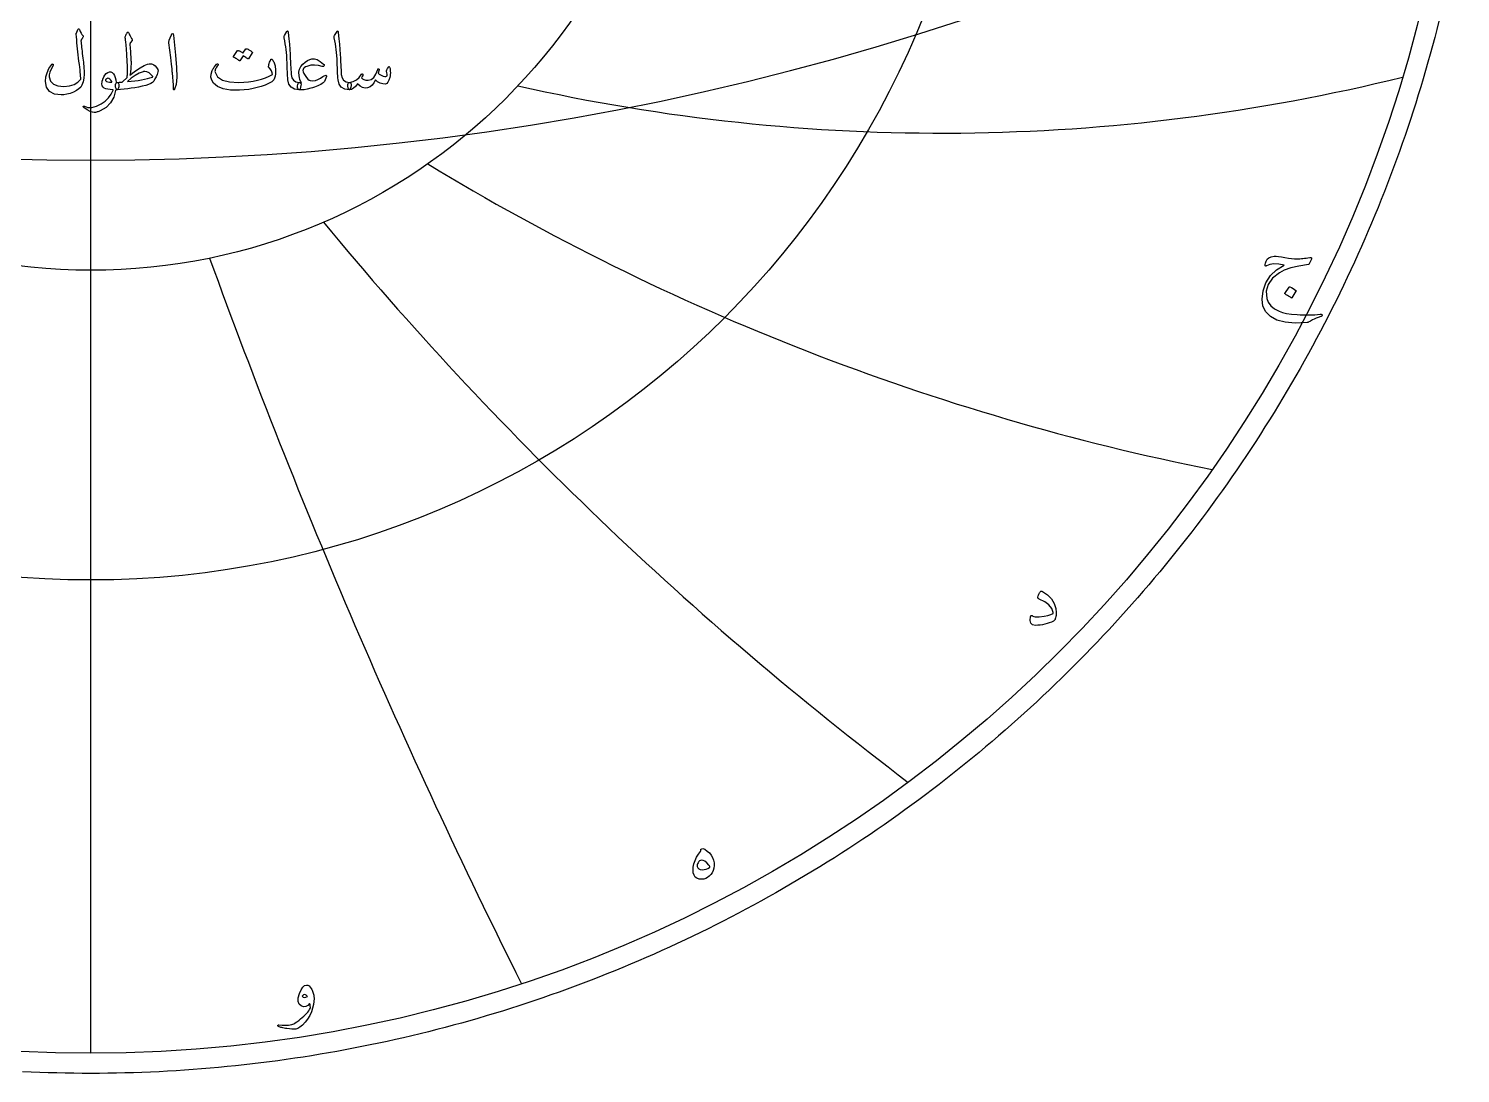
# Model space of a CAD drawing. Header units: millimetres. Extents: x -80 to 80, y -80 to 82.
# Drawn here: x -3.6 to 79.2, y -80.4 to -20 of the extents above; entities that cross this region are included whole.
import ezdxf

# ---------------------------------------------------------------- set-up
doc = ezdxf.new("R2010")
doc.units = ezdxf.units.MM
for name, color, linetype in [('CUT_OUTER', 1, 'Continuous'), ('ENGRAVE', 7, 'Continuous'), ('ENGRAVE_FINE', 8, 'Continuous'), ('TEXT', 5, 'Continuous')]:
    doc.layers.add(name, color=color, linetype=linetype)

msp = doc.modelspace()

# ---------------------------------------------------------------- linework, layer by layer
at = {"layer": 'CUT_OUTER'}
msp.add_lwpolyline([(77.9614, -19.5283), (77.8401, -20.0063), (77.7159, -20.4836), (77.5888, -20.96), (77.4587, -21.4357), (77.3257, -21.9106), (77.1898, -22.3846), (77.051, -22.8578), (76.9093, -23.3302), (76.7647, -23.8016), (76.6172, -24.2722), (76.4668, -24.7419), (76.3136, -25.2106), (76.1575, -25.6784), (75.9985, -26.1452), (75.8366, -26.611), (75.6719, -27.0758), (75.5043, -27.5396), (75.3339, -28.0024), (75.1607, -28.4641), (74.9846, -28.9248), (74.8057, -29.3843), (74.624, -29.8428), (74.4395, -30.3001), (74.2522, -30.7563), (74.0621, -31.2113), (73.8692, -31.6651), (73.6735, -32.1178), (73.475, -32.5692), (73.2738, -33.0195), (73.0698, -33.4684), (72.8631, -33.9162), (72.6536, -34.3626), (72.4414, -34.8078), (72.2265, -35.2516), (72.0088, -35.6941), (71.7884, -36.1353), (71.5654, -36.5751), (71.3396, -37.0135), (71.1111, -37.4505), (70.88, -37.8862), (70.6462, -38.3204), (70.4098, -38.7531), (70.1706, -39.1844), (69.9289, -39.6142), (69.6845, -40.0426), (69.4375, -40.4694), (69.1879, -40.8947), (68.9356, -41.3184), (68.6808, -41.7406), (68.4234, -42.1613), (68.1634, -42.5803), (67.9009, -42.9978), (67.6358, -43.4136), (67.3681, -43.8278), (67.0979, -44.2403), (66.8252, -44.6512), (66.55, -45.0604), (66.2722, -45.4679), (65.992, -45.8736), (65.7093, -46.2777), (65.4241, -46.68), (65.1364, -47.0806), (64.8463, -47.4794), (64.5538, -47.8764), (64.2588, -48.2715), (63.9614, -48.6649), (63.6616, -49.0565), (63.3594, -49.4462), (63.0548, -49.834), (62.7479, -50.22), (62.4385, -50.604), (62.1269, -50.9862), (61.8128, -51.3664), (61.4965, -51.7447), (61.1778, -52.1211), (60.8569, -52.4955), (60.5336, -52.8679), (60.2081, -53.2384), (59.8803, -53.6068), (59.5502, -53.9732), (59.2179, -54.3376), (58.8834, -54.6999), (58.5467, -55.0602), (58.2077, -55.4184), (57.8666, -55.7745), (57.5233, -56.1285), (57.1778, -56.4804), (56.8302, -56.8302), (56.4804, -57.1778), (56.1285, -57.5233), (55.7745, -57.8666), (55.4184, -58.2077), (55.0602, -58.5467), (54.6999, -58.8834), (54.3376, -59.2179), (53.9732, -59.5502), (53.6068, -59.8803), (53.2384, -60.2081), (52.8679, -60.5336), (52.4955, -60.8569), (52.1211, -61.1778), (51.7447, -61.4965), (51.3664, -61.8128), (50.9862, -62.1269), (50.604, -62.4385), (50.22, -62.7479), (49.834, -63.0548), (49.4462, -63.3594), (49.0565, -63.6616), (48.6649, -63.9614), (48.2715, -64.2588), (47.8764, -64.5538), (47.4794, -64.8463), (47.0806, -65.1364), (46.68, -65.4241), (46.2777, -65.7093), (45.8736, -65.992), (45.4679, -66.2722), (45.0604, -66.55), (44.6512, -66.8252), (44.2403, -67.0979), (43.8278, -67.3681), (43.4136, -67.6358), (42.9978, -67.9009), (42.5803, -68.1634), (42.1613, -68.4234), (41.7406, -68.6808), (41.3184, -68.9356), (40.8947, -69.1879), (40.4694, -69.4375), (40.0426, -69.6845), (39.6142, -69.9289), (39.1844, -70.1706), (38.7531, -70.4098), (38.3204, -70.6462), (37.8862, -70.88), (37.4505, -71.1111), (37.0135, -71.3396), (36.5751, -71.5654), (36.1353, -71.7884), (35.6941, -72.0088), (35.2516, -72.2265), (34.8078, -72.4414), (34.3626, -72.6536), (33.9162, -72.8631), (33.4684, -73.0698), (33.0195, -73.2738), (32.5692, -73.475), (32.1178, -73.6735), (31.6651, -73.8692), (31.2113, -74.0621), (30.7563, -74.2522), (30.3001, -74.4395), (29.8428, -74.624), (29.3843, -74.8057), (28.9248, -74.9846), (28.4641, -75.1607), (28.0024, -75.3339), (27.5396, -75.5043), (27.0758, -75.6719), (26.611, -75.8366), (26.1452, -75.9985), (25.6784, -76.1575), (25.2106, -76.3136), (24.7419, -76.4668), (24.2722, -76.6172), (23.8016, -76.7647), (23.3302, -76.9093), (22.8578, -77.051), (22.3846, -77.1898), (21.9106, -77.3257), (21.4357, -77.4587), (20.96, -77.5888), (20.4836, -77.7159), (20.0063, -77.8401), (19.5283, -77.9614), (19.0496, -78.0798), (18.5701, -78.1952), (18.09, -78.3077), (17.6092, -78.4172), (17.1277, -78.5238), (16.6455, -78.6274), (16.1628, -78.728), (15.6794, -78.8257), (15.1954, -78.9204), (14.7109, -79.0122), (14.2258, -79.101), (13.7402, -79.1868), (13.2541, -79.2696), (12.7674, -79.3494), (12.2803, -79.4263), (11.7927, -79.5001), (11.3047, -79.571), (10.8163, -79.6388), (10.3274, -79.7037), (9.8381, -79.7656), (9.3485, -79.8244), (8.8586, -79.8803), (8.3683, -79.9332), (7.8776, -79.983), (7.3867, -80.0298), (6.8955, -80.0736), (6.4041, -80.1144), (5.9124, -80.1522), (5.4205, -80.187), (4.9283, -80.2188), (4.436, -80.2475), (3.9436, -80.2732), (3.4509, -80.2959), (2.9582, -80.3155), (2.4653, -80.3322), (1.9724, -80.3458), (1.4793, -80.3564), (0.9863, -80.3639), (0.4931, -80.3685), (0, -80.37), (-0.4931, -80.3685), (-0.9863, -80.3639), (-1.4793, -80.3564), (-1.9724, -80.3458), (-2.4653, -80.3322), (-2.9582, -80.3155), (-3.4509, -80.2959), (-3.9436, -80.2732)], dxfattribs=at)
at = {"layer": 'ENGRAVE'}
for points in [[(0, -79.2), (0, 79.2)], [(0, -79.2), (0, -33.9362)]]:
    msp.add_lwpolyline(points, dxfattribs=at)
for radius in [79.2, 51.8435, 33.9362]:
    msp.add_circle((0, 0), radius, dxfattribs=at)
for centre, radius, start, end in [((49.2091, 85.2327), 111.238, 257.271594, 283.860599), ((92.425, 92.425), 140.6148, 238.750614, 258.692368), ((169.3195, 97.7566), 202.2701, 219.593028, 232.88753), ((377.0674, 101.0349), 393.7964, 199.935374, 206.582626)]:
    msp.add_arc(centre, radius, start, end, dxfattribs=at)
at = {"layer": 'ENGRAVE_FINE'}
msp.add_arc((0, 133.2267), 160.7923, 240.613342, 299.386658, dxfattribs=at)
at = {"layer": 'TEXT'}
for points in [[(-0.7471, -20.0145), (-0.7389, -20.0001), (-0.7283, -19.9899), (-0.7155, -19.9837), (-0.7002, -19.9817), (-0.685, -19.9843), (-0.6721, -19.9922), (-0.6616, -20.0054), (-0.6534, -20.0239), (-0.6098, -20.1313), (-0.5632, -20.2241), (-0.5138, -20.3023), (-0.4614, -20.3658), (-0.4458, -20.3886), (-0.4415, -20.415), (-0.4482, -20.4448), (-0.466, -20.4782), (-0.4775, -20.4943), (-0.4883, -20.5098), (-0.4985, -20.5247), (-0.5082, -20.5391), (-0.5173, -20.5525), (-0.5258, -20.5648), (-0.5337, -20.576), (-0.541, -20.5859), (-0.5533, -20.6041), (-0.5621, -20.6257), (-0.5673, -20.6509), (-0.5691, -20.6796), (-0.5635, -20.7605), (-0.5562, -20.8488), (-0.5471, -20.9444), (-0.5363, -21.0473), (-0.524, -21.1575), (-0.5105, -21.275), (-0.4959, -21.3999), (-0.4801, -21.5321), (-0.4624, -21.6639), (-0.4467, -21.7879), (-0.4331, -21.904), (-0.4215, -22.0122), (-0.4117, -22.1127), (-0.4034, -22.206), (-0.3965, -22.2919), (-0.3911, -22.3705), (-0.385, -22.6032), (-0.404, -22.8236), (-0.4482, -23.0318), (-0.5176, -23.2276), (-0.5852, -23.3427), (-0.6897, -23.4489), (-0.8311, -23.5464), (-1.0094, -23.6351), (-1.2026, -23.7086), (-1.3841, -23.7604), (-1.5539, -23.7906), (-1.712, -23.7991), (-2.1077, -23.7446), (-2.3911, -23.5953), (-2.5621, -23.3512), (-2.6206, -23.0122), (-2.6001, -22.7595), (-2.534, -22.5122), (-2.4221, -22.2701), (-2.2647, -22.0332), (-2.2526, -22.0195), (-2.2401, -22.011), (-2.2269, -22.0078), (-2.2131, -22.0098), (-2.1985, -22.0154), (-2.1874, -22.0227), (-2.1798, -22.0318), (-2.1757, -22.0426), (-2.1727, -22.0587), (-2.1733, -22.0742), (-2.1774, -22.0891), (-2.185, -22.1035), (-2.2925, -22.3128), (-2.3665, -22.4911), (-2.4072, -22.6383), (-2.4145, -22.7546), (-2.3364, -23.0048), (-2.1675, -23.1796), (-1.9078, -23.2789), (-1.5574, -23.3026), (-1.2415, -23.2683), (-0.9731, -23.189), (-0.7521, -23.0646), (-0.5785, -22.8951), (-0.5821, -22.8132), (-0.5884, -22.7177), (-0.5973, -22.6083), (-0.6089, -22.4852), (-0.6234, -22.3481), (-0.6411, -22.1966), (-0.662, -22.0307), (-0.6862, -21.8506), (-0.709, -21.6647), (-0.7307, -21.4817), (-0.7512, -21.3017), (-0.7705, -21.1246), (-0.7884, -20.9504), (-0.8045, -20.7791), (-0.8188, -20.6108), (-0.8314, -20.4454), (-0.8501, -20.2862), (-0.8492, -20.268), (-0.8466, -20.251), (-0.8422, -20.2352), (-0.8361, -20.2206)], [(2.1101, -20.1831), (2.1212, -20.1711), (2.1312, -20.1632), (2.1399, -20.1594), (2.1476, -20.1597), (2.1566, -20.1638), (2.1651, -20.1714), (2.173, -20.1825), (2.1803, -20.1972), (2.2101, -20.2604), (2.2383, -20.3189), (2.2651, -20.3728), (2.2904, -20.422), (2.3146, -20.4659), (2.3378, -20.504), (2.3602, -20.5362), (2.3817, -20.5625), (2.3976, -20.5842), (2.4028, -20.607), (2.3976, -20.631), (2.3817, -20.6562), (2.2881, -20.7733), (2.2761, -20.7935), (2.2682, -20.8166), (2.2644, -20.8427), (2.2647, -20.8716), (2.2799, -21.0927), (2.2928, -21.2873), (2.3033, -21.4557), (2.3115, -21.5976), (2.3176, -21.7136), (2.322, -21.8037), (2.3247, -21.8681), (2.3255, -21.9068), (2.3245, -22.0209), (2.3214, -22.1293), (2.3163, -22.2317), (2.3091, -22.3283), (2.3002, -22.4191), (2.2898, -22.504), (2.278, -22.583), (2.2647, -22.6562), (2.5829, -22.4126), (2.8583, -22.2253), (3.0911, -22.0941), (3.2811, -22.0192), (3.3657, -21.9993), (3.4415, -21.9911), (3.5085, -21.9946), (3.5668, -22.0098), (3.649, -22.0526), (3.7272, -22.1199), (3.8013, -22.2118), (3.8712, -22.3283), (3.8821, -22.3561), (3.8864, -22.388), (3.8844, -22.424), (3.8759, -22.4642), (3.8294, -22.6082), (3.774, -22.7452), (3.7099, -22.8752), (3.637, -22.9981), (3.5662, -23.0772), (3.4661, -23.1457), (3.3367, -23.2036), (3.178, -23.251), (2.9656, -23.298), (2.7547, -23.3406), (2.5452, -23.3788), (2.3373, -23.4126), (2.131, -23.4418), (1.9268, -23.4659), (1.7247, -23.4851), (1.5246, -23.4993), (1.5021, -23.4928), (1.4813, -23.4735), (1.4622, -23.4413), (1.445, -23.3962), (1.4298, -23.3409), (1.4216, -23.2873), (1.4204, -23.2355), (1.4262, -23.1855), (1.4394, -23.1418), (1.4602, -23.1094), (1.4886, -23.088), (1.5246, -23.0777), (1.5725, -23.0751), (1.6177, -23.0719), (1.6603, -23.0681), (1.7002, -23.0637), (1.7376, -23.0593), (1.7723, -23.0555), (1.8043, -23.0523), (1.8337, -23.0496), (2.096, -22.7967), (2.0984, -22.7857), (2.1007, -22.7715), (2.1031, -22.7541), (2.1054, -22.7335), (2.1077, -22.7096), (2.1101, -22.6825), (2.1124, -22.6522), (2.1148, -22.6187), (2.1168, -22.5823), (2.1183, -22.5432), (2.1192, -22.5015), (2.1195, -22.4571), (2.1195, -22.4104), (2.1195, -22.3617), (2.1195, -22.3109), (2.1195, -22.2581), (2.1189, -22.1983), (2.1171, -22.1269), (2.1142, -22.0438), (2.1101, -21.9489), (2.1048, -21.843), (2.0984, -21.7264), (2.0908, -21.5994), (2.082, -21.4618), (2.0618, -21.1565), (2.0433, -20.915), (2.0267, -20.7373), (2.0117, -20.6234), (1.9997, -20.5502), (1.9918, -20.4946), (1.988, -20.4565), (1.9883, -20.436), (2.0025, -20.3974), (2.017, -20.3611), (2.0318, -20.3271), (2.0469, -20.2955), (2.0622, -20.2657), (2.0779, -20.237), (2.0938, -20.2095), (2.1101, -20.1831)], [(4.6534, -20.3611), (4.6982, -20.2744), (4.7342, -20.244), (4.7614, -20.2698), (4.7799, -20.3517), (4.8876, -21.4993), (4.9517, -22.2036), (4.9661, -22.7663), (4.9307, -23.1872), (4.8455, -23.4665), (4.8299, -23.4893), (4.8162, -23.5016), (4.8042, -23.5034), (4.7939, -23.4946), (4.7857, -23.4808), (4.7799, -23.463), (4.7764, -23.441), (4.7752, -23.415), (4.7752, -23.2121), (4.7658, -22.9969), (4.7471, -22.7695), (4.719, -22.5297), (4.7129, -22.4671), (4.6944, -22.2979), (4.6637, -22.0221), (4.6206, -21.6398), (4.5176, -20.792), (4.5153, -20.7469), (4.5176, -20.7054), (4.5246, -20.6673), (4.5363, -20.6328)], [(11.342, -20.1269), (11.3511, -20.1128), (11.3596, -20.1035), (11.3675, -20.0988), (11.3748, -20.0988), (11.3859, -20.1049), (11.3959, -20.1234), (11.4046, -20.1541), (11.4123, -20.1972), (11.4509, -20.547), (11.4825, -20.8705), (11.5071, -21.1676), (11.5247, -21.4384), (11.5359, -21.6699), (11.5463, -21.8775), (11.5558, -22.061), (11.5645, -22.2206), (11.5719, -22.3561), (11.5779, -22.4677), (11.5825, -22.5552), (11.5856, -22.6187), (11.6271, -22.809), (11.719, -22.9489), (11.8613, -23.0385), (12.0539, -23.0777), (12.1075, -23.0918), (12.1418, -23.1246), (12.1567, -23.1761), (12.1523, -23.2464), (12.1303, -23.357), (12.1066, -23.4361), (12.0812, -23.4835), (12.0539, -23.4993), (11.7829, -23.4636), (11.5832, -23.3564), (11.455, -23.1779), (11.3982, -22.9279), (11.3893, -22.8083), (11.3812, -22.6884), (11.374, -22.5682), (11.3678, -22.4478), (11.362, -22.327), (11.3566, -22.206), (11.3515, -22.0846), (11.3467, -21.963), (11.3379, -21.731), (11.3256, -21.5221), (11.3098, -21.3364), (11.2905, -21.1737), (11.2676, -21.0176), (11.2413, -20.8511), (11.2114, -20.6745), (11.1781, -20.4876), (11.1737, -20.4539), (11.1745, -20.4232), (11.1807, -20.3953), (11.1921, -20.3705)], [(14.2413, -20.1269), (14.2504, -20.1128), (14.2589, -20.1035), (14.2668, -20.0988), (14.2741, -20.0988), (14.2852, -20.1049), (14.2952, -20.1234), (14.304, -20.1541), (14.3116, -20.1972), (14.3502, -20.547), (14.3818, -20.8705), (14.4064, -21.1676), (14.424, -21.4384), (14.4353, -21.6699), (14.4456, -21.8775), (14.4552, -22.061), (14.4638, -22.2206), (14.4713, -22.3561), (14.4773, -22.4677), (14.4818, -22.5552), (14.4849, -22.6187), (14.5264, -22.809), (14.6184, -22.9489), (14.7606, -23.0385), (14.9533, -23.0777), (15.0068, -23.0918), (15.0411, -23.1246), (15.056, -23.1761), (15.0516, -23.2464), (15.0297, -23.357), (15.006, -23.4361), (14.9805, -23.4835), (14.9533, -23.4993), (14.6822, -23.4636), (14.4825, -23.3564), (14.3543, -23.1779), (14.2975, -22.9279), (14.2886, -22.8083), (14.2805, -22.6884), (14.2734, -22.5682), (14.2671, -22.4478), (14.2614, -22.327), (14.2559, -22.206), (14.2508, -22.0846), (14.246, -21.963), (14.2372, -21.731), (14.2249, -21.5221), (14.2091, -21.3364), (14.1898, -21.1737), (14.167, -21.0176), (14.1406, -20.8511), (14.1107, -20.6745), (14.0774, -20.4876), (14.073, -20.4539), (14.0739, -20.4232), (14.08, -20.3953), (14.0914, -20.3705)], [(8.9626, -21.1339), (8.9684, -21.1281), (8.9766, -21.1246), (8.9872, -21.1234), (9.0001, -21.1246), (9.0462, -21.1418), (9.0908, -21.1609), (9.134, -21.1816), (9.1757, -21.2042), (9.2162, -21.2288), (9.2559, -21.2557), (9.2947, -21.285), (9.3326, -21.3166), (9.3399, -21.3263), (9.3432, -21.3365), (9.3423, -21.3473), (9.3373, -21.3588), (9.1125, -21.7147), (9.1063, -21.7194), (9.0972, -21.7194), (9.0852, -21.7147), (9.0703, -21.7054), (9.0601, -21.6967), (9.0434, -21.6849), (9.0203, -21.6698), (8.9907, -21.6515), (8.9544, -21.6297), (8.9111, -21.6041), (8.8607, -21.5747), (8.8033, -21.5414), (8.6253, -21.8178), (8.6172, -21.8263), (8.6066, -21.8283), (8.5937, -21.8239), (8.5785, -21.8131), (8.5653, -21.8037), (8.5446, -21.7897), (8.5162, -21.7709), (8.4801, -21.7475), (8.4359, -21.7194), (8.383, -21.6866), (8.3212, -21.6492), (8.2506, -21.607), (8.2433, -21.6), (8.2401, -21.593), (8.241, -21.5859), (8.246, -21.5789), (8.4755, -21.237), (8.4813, -21.2311), (8.4895, -21.2276), (8.5001, -21.2264), (8.5129, -21.2276), (8.5522, -21.2403), (8.5902, -21.2551), (8.6271, -21.272), (8.6628, -21.2908), (8.6974, -21.3115), (8.7307, -21.3336), (8.7629, -21.3571), (8.794, -21.3822)], [(10.4895, -21.7569), (10.521, -21.7964), (10.5498, -21.84), (10.576, -21.8877), (10.5996, -21.9396), (10.6205, -21.9952), (10.6388, -22.0543), (10.6545, -22.117), (10.6675, -22.1831), (10.6845, -22.316), (10.6886, -22.4478), (10.6798, -22.5783), (10.6581, -22.7077), (10.6254, -22.8231), (10.5832, -22.9161), (10.5317, -22.987), (10.4708, -23.0356), (10.2776, -23.1378), (10.0727, -23.2288), (9.856, -23.3087), (9.6277, -23.3775), (9.3876, -23.4346), (9.1359, -23.4794), (8.8724, -23.5119), (8.5972, -23.5321), (8.0814, -23.5268), (7.6581, -23.4548), (7.3273, -23.316), (7.089, -23.1105), (6.9913, -22.9498), (6.9462, -22.7768), (6.9538, -22.5915), (7.0141, -22.3939), (7.0344, -22.3513), (7.058, -22.3078), (7.0848, -22.2635), (7.1148, -22.2182), (7.148, -22.1721), (7.1845, -22.1252), (7.2241, -22.0773), (7.267, -22.0286), (7.2814, -22.0148), (7.2963, -22.0063), (7.3118, -22.0031), (7.3279, -22.0051), (7.3387, -22.0092), (7.3478, -22.0168), (7.3551, -22.028), (7.3607, -22.0426), (7.3633, -22.0564), (7.3619, -22.0695), (7.3563, -22.0821), (7.3467, -22.0941), (7.3065, -22.1418), (7.2705, -22.1913), (7.2386, -22.2425), (7.2108, -22.2955), (7.1918, -22.3462), (7.1815, -22.3951), (7.1801, -22.4422), (7.1874, -22.4876), (7.3338, -22.7525), (7.6089, -22.9384), (8.0129, -23.0452), (8.5457, -23.0731), (8.8386, -23.0618), (9.1177, -23.0373), (9.3831, -22.9997), (9.6347, -22.9489), (9.8729, -22.885), (10.0978, -22.8078), (10.3096, -22.7175), (10.5083, -22.614), (10.4889, -22.5174), (10.445, -22.4103), (10.3765, -22.2926), (10.2834, -22.1644), (10.2805, -22.1521), (10.2811, -22.1293), (10.2852, -22.0959), (10.2928, -22.052), (10.2949, -22.0476), (10.2963, -22.0438), (10.2972, -22.0406), (10.2975, -22.0379), (10.3127, -21.9782), (10.335, -21.9115), (10.3642, -21.8377), (10.4005, -21.7569), (10.4166, -21.7323), (10.4368, -21.7241), (10.4611, -21.7323), (10.4895, -21.7569)], [(13.6324, -22.7358), (13.5059, -23.0168), (13.4898, -23.0447), (13.4743, -23.0672), (13.4594, -23.0845), (13.4451, -23.0965), (13.3722, -23.1464), (13.294, -23.1931), (13.2106, -23.2366), (13.1219, -23.2768), (13.0282, -23.3144), (12.9298, -23.35), (12.8268, -23.3835), (12.7191, -23.415), (12.5176, -23.4642), (12.3397, -23.4946), (12.1851, -23.5063), (12.0539, -23.4993), (12.0039, -23.4765), (11.9708, -23.4314), (11.9547, -23.364), (11.9556, -23.2745), (11.9676, -23.1937), (11.9849, -23.1339), (12.0074, -23.0953), (12.0352, -23.0777), (12.0399, -23.0777), (12.0446, -23.0777), (12.0493, -23.0777), (12.0539, -23.0777), (12.0888, -23.0813), (12.123, -23.0824), (12.1567, -23.0813), (12.1898, -23.0777), (12.133, -22.9937), (12.0891, -22.9009), (12.058, -22.7993), (12.0399, -22.689), (12.0373, -22.4914), (12.0715, -22.3154), (12.1426, -22.1612), (12.2507, -22.0286), (12.3897, -21.9047), (12.5258, -21.8096), (12.659, -21.7431), (12.7893, -21.7054), (12.9298, -21.7057), (13.0891, -21.7581), (13.2671, -21.8626), (13.4638, -22.0192), (13.486, -22.0435), (13.4966, -22.0695), (13.4954, -22.0973), (13.4825, -22.1269), (13.4641, -22.1497), (13.4415, -22.162), (13.4149, -22.1638), (13.3842, -22.155), (13.1637, -22.0912), (12.9427, -22.0684), (12.7211, -22.0865), (12.4989, -22.1456), (12.4108, -22.1828), (12.3432, -22.2241), (12.296, -22.2695), (12.2694, -22.319), (12.263, -22.3816), (12.2811, -22.4618), (12.3239, -22.5596), (12.3912, -22.6749), (12.4731, -22.7914), (12.5504, -22.8787), (12.623, -22.9366), (12.6909, -22.9653), (12.8388, -22.98), (12.9872, -22.963), (13.1362, -22.9144), (13.2858, -22.8342), (13.4216, -22.7405), (13.4919, -22.696), (13.5481, -22.6702), (13.5903, -22.6632), (13.6184, -22.6749), (13.6298, -22.6893), (13.6359, -22.7042), (13.6368, -22.7197), (13.6324, -22.7358)], [(17.2249, -22.1644), (17.2352, -22.1574), (17.2472, -22.1597), (17.2609, -22.1714), (17.2765, -22.1925), (17.2931, -22.2282), (17.3057, -22.2791), (17.3142, -22.3453), (17.3186, -22.4267), (17.3201, -22.5192), (17.3151, -22.6094), (17.3037, -22.6972), (17.2858, -22.7827), (17.2337, -22.9489), (17.1758, -23.0684), (17.1119, -23.141), (17.0423, -23.1667), (16.8775, -23.1571), (16.7249, -23.114), (16.5847, -23.0376), (16.4568, -22.9279), (16.369, -23.1009), (16.2647, -23.2358), (16.1441, -23.3327), (16.0071, -23.3916), (15.8634, -23.4044), (15.7179, -23.3681), (15.5707, -23.2827), (15.4216, -23.148), (15.301, -23.3017), (15.1828, -23.4115), (15.0668, -23.4773), (14.9533, -23.4993), (14.9304, -23.4864), (14.9088, -23.4478), (14.8883, -23.3834), (14.8689, -23.2932), (14.8619, -23.2042), (14.8736, -23.1386), (14.9041, -23.0965), (14.9533, -23.0777), (15.1693, -23.0289), (15.3584, -22.9337), (15.5206, -22.7923), (15.6558, -22.6047), (15.6632, -22.5944), (15.6711, -22.5871), (15.6796, -22.5827), (15.6886, -22.5812), (15.6998, -22.5824), (15.7097, -22.5859), (15.7185, -22.5918), (15.7261, -22.6), (15.7305, -22.6252), (15.7202, -22.6679), (15.6954, -22.7282), (15.6558, -22.8061), (15.7077, -22.8661), (15.7882, -22.9103), (15.8974, -22.9387), (16.0352, -22.9513), (16.2071, -22.9153), (16.3572, -22.7979), (16.4858, -22.5991), (16.5926, -22.319), (16.5979, -22.3046), (16.6043, -22.2944), (16.6119, -22.2882), (16.6207, -22.2862), (16.6339, -22.2873), (16.6453, -22.2908), (16.655, -22.2967), (16.6629, -22.3049), (16.6687, -22.3166), (16.6722, -22.3283), (16.6734, -22.34), (16.6722, -22.3517), (16.6254, -22.5485), (16.6801, -22.5971), (16.746, -22.6398), (16.823, -22.6767), (16.9111, -22.7077), (16.9969, -22.7279), (17.0622, -22.7323), (17.107, -22.7209), (17.1313, -22.6937), (17.1392, -22.6521), (17.1348, -22.593), (17.1181, -22.5163), (17.0891, -22.422), (17.0941, -22.3954), (17.1184, -22.3435), (17.162, -22.2666), (17.2249, -22.1644)], [(1.4309, -23.5508), (1.3211, -23.9364), (1.137, -24.2592), (0.8785, -24.5195), (0.5457, -24.7171), (0.4991, -24.7371), (0.4532, -24.7552), (0.4078, -24.7711), (0.363, -24.785), (0.3191, -24.7966), (0.2763, -24.8055), (0.2348, -24.8118), (0.1944, -24.8155), (0.0937, -24.8011), (-0.0398, -24.7487), (-0.2061, -24.6583), (-0.4052, -24.5297), (-0.4265, -24.5113), (-0.4391, -24.4934), (-0.4429, -24.4762), (-0.4379, -24.4595), (-0.4268, -24.4466), (-0.4122, -24.4407), (-0.394, -24.4419), (-0.3724, -24.4501), (-0.1654, -24.5172), (0.0667, -24.5169), (0.3241, -24.4492), (0.6066, -24.3143), (0.8372, -24.1577), (1.0281, -23.9735), (1.1792, -23.7619), (1.2904, -23.5227), (1.2895, -23.5142), (1.2869, -23.5075), (1.2825, -23.5025), (1.2764, -23.4993), (1.1151, -23.4899), (0.9778, -23.4712), (0.8645, -23.4431), (0.7752, -23.4056), (0.7061, -23.3476), (0.6628, -23.2674), (0.6452, -23.165), (0.6534, -23.0403), (0.656, -23.0237), (0.6593, -23.0069), (0.6631, -22.9898), (0.6675, -22.9724), (0.6724, -22.9543), (0.678, -22.9355), (0.6841, -22.9157), (0.6909, -22.8951), (0.7459, -22.7613), (0.8127, -22.6503), (0.8911, -22.5622), (0.9813, -22.4969), (1.0735, -22.4612), (1.1581, -22.4618), (1.2351, -22.4987), (1.3045, -22.5719), (1.3651, -22.6738), (1.411, -22.792), (1.4423, -22.9267), (1.459, -23.0777), (1.4682, -23.0776), (1.4772, -23.0772), (1.4858, -23.0764), (1.4942, -23.0754), (1.5025, -23.0744), (1.5111, -23.0736), (1.5201, -23.0732), (1.5293, -23.0731), (1.5609, -23.0798), (1.5855, -23.1), (1.6031, -23.1337), (1.6136, -23.1808), (1.618, -23.2326), (1.6171, -23.285), (1.611, -23.338), (1.5995, -23.3916), (1.5846, -23.4387), (1.5679, -23.4724), (1.5495, -23.4926), (1.5293, -23.4993), (1.4403, -23.4993), (1.4397, -23.5078), (1.4379, -23.5192), (1.435, -23.5335), (1.4309, -23.5508)], [(1.2061, -23.0262), (1.1569, -22.9404), (1.1031, -22.8798), (1.0445, -22.8444), (0.9813, -22.8342), (0.9435, -22.8441), (0.9098, -22.8599), (0.8803, -22.8816), (0.8548, -22.9091), (0.8466, -22.9238), (0.8454, -22.9396), (0.8513, -22.9565), (0.8642, -22.9747), (0.9125, -23.0171), (0.9824, -23.0461), (1.0741, -23.0616), (1.1874, -23.0637), (1.1991, -23.0613), (1.2061, -23.0543), (1.2084, -23.0426), (1.2061, -23.0262)], [(3.1171, -22.4407), (3.0934, -22.4416), (3.0691, -22.4442), (3.0442, -22.4486), (3.0188, -22.4548), (2.7887, -22.5452), (2.5621, -22.6714), (2.339, -22.8333), (2.1195, -23.0309), (2.3387, -23.0104), (2.5469, -22.9864), (2.7439, -22.9589), (2.9298, -22.9279), (3.1045, -22.893), (3.2682, -22.8541), (3.4207, -22.8111), (3.5621, -22.7639), (3.5753, -22.7584), (3.582, -22.751), (3.5823, -22.742), (3.5761, -22.7311), (3.4754, -22.6076), (3.3654, -22.518), (3.2459, -22.4624), (3.1171, -22.4407)], [(70.5837, -33.2912), (70.4638, -33.561), (70.4529, -33.5788), (70.4401, -33.5922), (70.4254, -33.6013), (70.4088, -33.606), (69.8546, -33.6934), (69.3909, -33.8008), (69.0177, -33.9282), (68.7351, -34.0756), (68.3389, -34.3988), (68.0844, -34.7538), (67.9717, -35.1407), (68.0007, -35.5594), (68.0888, -35.7861), (68.238, -35.9866), (68.4485, -36.1609), (68.7201, -36.3089), (68.9109, -36.3751), (69.1486, -36.4288), (69.433, -36.47), (69.7643, -36.4987), (69.9404, -36.5072), (70.1141, -36.5125), (70.2852, -36.5146), (70.4538, -36.5137), (70.6193, -36.51), (70.781, -36.5037), (70.939, -36.495), (71.0933, -36.4837), (71.1295, -36.4812), (71.1582, -36.4837), (71.1795, -36.4912), (71.1932, -36.5037), (71.2007, -36.519), (71.2032, -36.5349), (71.2007, -36.5515), (71.1932, -36.5687), (71.1878, -36.5779), (71.1814, -36.5855), (71.174, -36.5916), (71.1657, -36.5961), (71.1568, -36.6), (71.1476, -36.6043), (71.1381, -36.6088), (71.1283, -36.6136), (70.9843, -36.6595), (70.8572, -36.7073), (70.747, -36.757), (70.6536, -36.8085), (70.5938, -36.8456), (70.5394, -36.8772), (70.4902, -36.9031), (70.4463, -36.9234), (70.4084, -36.939), (70.377, -36.9509), (70.3522, -36.959), (70.3339, -36.9634), (69.6507, -36.9887), (69.0699, -36.9396), (68.5915, -36.8163), (68.2155, -36.6186), (67.9439, -36.3476), (67.7834, -36.0091), (67.734, -35.6032), (67.7959, -35.1298), (67.9595, -34.653), (68.2155, -34.2467), (68.564, -33.911), (69.0049, -33.6459), (68.6927, -33.5863), (68.4204, -33.5722), (68.188, -33.6038), (67.9957, -33.6809), (67.9788, -33.6871), (67.9632, -33.6909), (67.9489, -33.6921), (67.9357, -33.6909), (67.9248, -33.6868), (67.917, -33.6797), (67.9123, -33.6694), (67.9108, -33.6559), (67.9176, -33.5938), (67.9283, -33.5323), (67.9426, -33.4714), (67.9607, -33.4111), (68.0244, -33.294), (68.1256, -33.2075), (68.2642, -33.1516), (68.4404, -33.1263), (68.5518, -33.1273), (68.6914, -33.1401), (68.8591, -33.1647), (69.0549, -33.2013), (69.2569, -33.2378), (69.4433, -33.2625), (69.6141, -33.2753), (69.7693, -33.2762), (69.844, -33.2729), (69.923, -33.2681), (70.0063, -33.2617), (70.0941, -33.2537), (70.1862, -33.2439), (70.2827, -33.2319), (70.3835, -33.2177), (70.4888, -33.2013), (70.549, -33.1994), (70.5849, -33.2138), (70.5965, -33.2444), (70.5837, -33.2912)], [(69.2947, -34.91), (69.3009, -34.9037), (69.3097, -34.9), (69.3209, -34.8987), (69.3347, -34.9), (69.4318, -34.9393), (69.5233, -34.9874), (69.6091, -35.0442), (69.6894, -35.1098), (69.6972, -35.1198), (69.7006, -35.1298), (69.6997, -35.1398), (69.6944, -35.1498), (69.4596, -35.5295), (69.4508, -35.5385), (69.4396, -35.5407), (69.4258, -35.536), (69.4096, -35.5245), (69.3956, -35.5145), (69.3734, -35.4995), (69.3431, -35.4795), (69.3047, -35.4545), (69.2575, -35.4246), (69.201, -35.3896), (69.1351, -35.3496), (69.0599, -35.3046), (69.0499, -35.2972), (69.0449, -35.2897), (69.0449, -35.2822), (69.0499, -35.2747)], [(54.7663, -52.8287), (54.7861, -52.7692), (54.8056, -52.7156), (54.8248, -52.668), (54.8437, -52.6263), (54.862, -52.5903), (54.8793, -52.5595), (54.8957, -52.5341), (54.9112, -52.5139), (54.9352, -52.4946), (54.9624, -52.4865), (54.9927, -52.4896), (55.0261, -52.5039), (55.3218, -52.7022), (55.5494, -52.9324), (55.709, -53.1943), (55.8005, -53.4882), (55.8133, -53.5722), (55.8217, -53.6543), (55.8258, -53.7345), (55.8255, -53.8129), (55.8205, -53.8888), (55.8105, -53.9616), (55.7955, -54.0312), (55.7755, -54.0977), (55.7577, -54.1333), (55.7343, -54.1651), (55.7052, -54.1933), (55.6706, -54.2176), (55.5513, -54.276), (55.4283, -54.3263), (55.3015, -54.3684), (55.171, -54.4025), (55.0373, -54.429), (54.9012, -54.4487), (54.7625, -54.4615), (54.6214, -54.4674), (54.454, -54.4393), (54.3516, -54.345), (54.3141, -54.1845), (54.3416, -53.9578), (54.351, -53.9331), (54.3641, -53.9141), (54.381, -53.9007), (54.4016, -53.8929), (54.4194, -53.895), (54.4378, -53.9016), (54.4568, -53.9125), (54.4765, -53.9278), (54.5374, -53.9606), (54.6201, -53.979), (54.7247, -53.9831), (54.8512, -53.9728), (55.1257, -53.9328), (55.3496, -53.8879), (55.5229, -53.8379), (55.6456, -53.7829), (55.6518, -53.7755), (55.6556, -53.763), (55.6568, -53.7455), (55.6556, -53.723), (55.571, -53.4869), (55.407, -53.2783), (55.1638, -53.0972), (54.8412, -52.9436), (54.7991, -52.9214), (54.7725, -52.8949), (54.7616, -52.864), (54.7663, -52.8287)], [(35.2958, -67.3996), (35.3385, -67.38), (35.3869, -67.3759), (35.441, -67.3875), (35.5006, -67.4146), (35.6489, -67.5139), (35.7741, -67.627), (35.8762, -67.7537), (35.9552, -67.8943), (36.0099, -68.0407), (36.0389, -68.1903), (36.0424, -68.343), (36.0202, -68.4988), (35.9799, -68.6409), (35.924, -68.7673), (35.8525, -68.8782), (35.7654, -68.9734), (35.667, -69.0499), (35.5618, -69.1046), (35.4497, -69.1374), (35.3307, -69.1483), (35.1752, -69.137), (35.0484, -69.0933), (34.9504, -69.0171), (34.8811, -68.9085), (34.8395, -68.7764), (34.8249, -68.6249), (34.8371, -68.4541), (34.8761, -68.264), (34.9395, -68.0666), (35.0247, -67.8793), (35.1318, -67.7019), (35.2608, -67.5345), (35.2652, -67.5267), (35.2683, -67.5133), (35.2702, -67.4943), (35.2708, -67.4696), (35.2723, -67.4427), (35.277, -67.4221), (35.2848, -67.4078), (35.2958, -67.3996)], [(35.7704, -68.4738), (35.7913, -68.4476), (35.7941, -68.4139), (35.7788, -68.3726), (35.7454, -68.3239), (35.6296, -68.1978), (35.5168, -68.1091), (35.4072, -68.0579), (35.3008, -68.0441), (35.2502, -68.0532), (35.2033, -68.0804), (35.1602, -68.1256), (35.1209, -68.189), (35.0894, -68.2574), (35.0697, -68.3177), (35.0619, -68.3698), (35.0659, -68.4139), (35.1009, -68.4947), (35.1609, -68.5525), (35.2458, -68.5872), (35.3557, -68.5987), (35.4772, -68.5909), (35.5868, -68.5675), (35.6845, -68.5285), (35.7704, -68.4738)], [(12.0677, -75.7443), (12.1588, -75.5326), (12.2575, -75.3821), (12.3637, -75.2927), (12.4773, -75.2646), (12.5485, -75.2771), (12.6172, -75.3146), (12.6834, -75.3771), (12.7471, -75.4645), (12.7777, -75.5151), (12.8046, -75.5669), (12.8277, -75.62), (12.8471, -75.6743), (12.8636, -75.7302), (12.8783, -75.788), (12.8911, -75.8476), (12.902, -75.9091), (12.9123, -76.0462), (12.9033, -76.2077), (12.8748, -76.3935), (12.8271, -76.6036), (12.7565, -76.8213), (12.6597, -77.0295), (12.5367, -77.2284), (12.3874, -77.418), (12.231, -77.5832), (12.0914, -77.704), (11.9687, -77.7805), (11.8628, -77.8127), (11.7548, -77.8183), (11.6305, -77.8152), (11.49, -77.8033), (11.3332, -77.7827), (11.2538, -77.7697), (11.1802, -77.7558), (11.1126, -77.741), (11.0509, -77.7252), (10.9949, -77.7092), (10.9442, -77.6934), (10.8987, -77.6779), (10.8586, -77.6628), (10.8349, -77.6497), (10.8186, -77.6353), (10.8099, -77.6197), (10.8086, -77.6028), (10.8164, -77.586), (10.8299, -77.5754), (10.8489, -77.571), (10.8736, -77.5729), (11.0662, -77.5916), (11.2545, -77.5928), (11.4385, -77.5766), (11.618, -77.5429), (11.6734, -77.5257), (11.7348, -77.4992), (11.8021, -77.4633), (11.8753, -77.418), (11.9545, -77.3633), (12.0396, -77.2993), (12.1306, -77.2259), (12.2275, -77.1432), (12.3225, -77.0576), (12.4074, -76.9758), (12.4823, -76.8978), (12.5473, -76.8234), (12.6019, -76.7526), (12.646, -76.6848), (12.6794, -76.6202), (12.7022, -76.5586), (12.6891, -76.4656), (12.6747, -76.3963), (12.6591, -76.3507), (12.6422, -76.3288), (12.5407, -76.4484), (12.4261, -76.5124), (12.2984, -76.5209), (12.1576, -76.4737), (12.0414, -76.3719), (11.9877, -76.2164), (11.9965, -76.0072), (12.0677, -75.7443)], [(12.5223, -75.9291), (12.4486, -75.8398), (12.3724, -75.8067), (12.2937, -75.8298), (12.2125, -75.9091), (12.2787, -75.9629), (12.3524, -75.9841), (12.4336, -75.9728), (12.5223, -75.9291)]]:
    msp.add_lwpolyline(points, close=True, dxfattribs=at)

doc.saveas('drawing.dxf')
